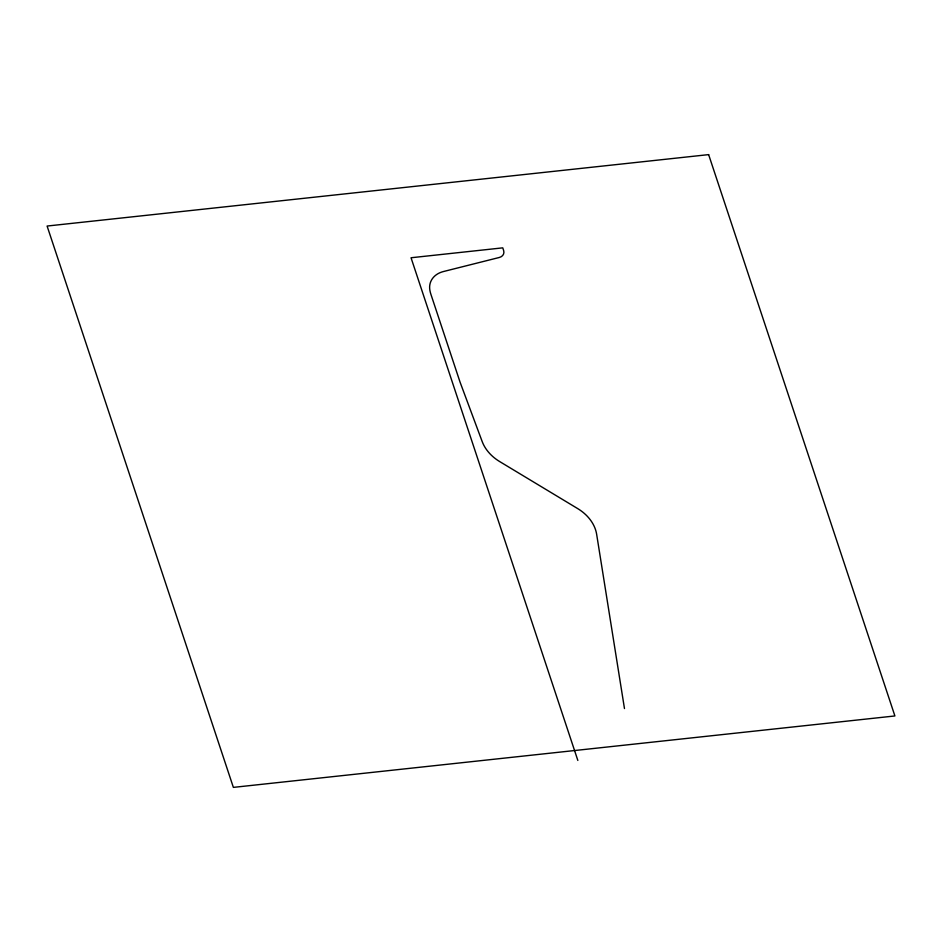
<?xml version="1.0" encoding="UTF-8"?>
<svg xmlns="http://www.w3.org/2000/svg" width="942" height="942" viewBox="0 0 942 942"><rect width="100%" height="100%" fill="white"/><g stroke="black" fill="none" stroke-linecap="round" stroke-linejoin="round"><path stroke-width="1.41" d="M577.846 760.441L411.042 257.755L502.757 247.852L503.617 250.431A8.031 6.276 18.5 0 1 499.319 257.472L443.388 271.555A24.08 18.84 18.5 0 0 429.858 290.112A40.129 31.404 18.5 0 0 430.93 294.387L459.79 381.333A40.129 31.404 18.5 0 0 460.155 382.393L482.186 441.562A40.129 31.404 18.5 0 0 499.66 461.556L577.658 508.574A40.129 31.404 18.5 0 1 596.639 534.244L624.475 708.549M708.631 154.618L47.1 226.045L233.369 787.382L894.9 715.955L708.631 154.618"/></g></svg>
